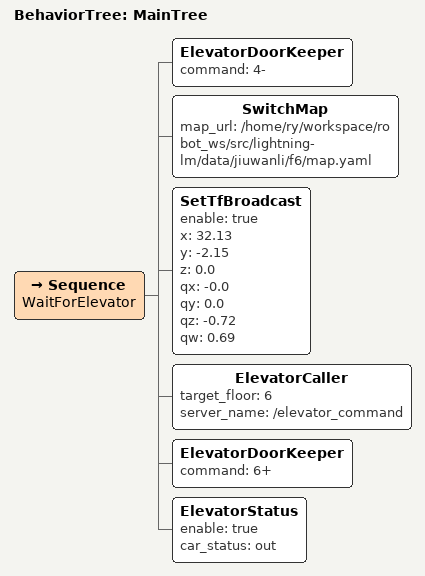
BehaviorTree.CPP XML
<root main_tree_to_execute="MainTree">
  <BehaviorTree ID="MainTree">
    <Sequence name="WaitForElevator">
      <!-- 使用默认参数 -->
      <ElevatorDoorKeeper command="4-"/>
      <SwitchMap map_url="/home/ry/workspace/robot_ws/src/lightning-lm/data/jiuwanli/f6/map.yaml"/>
      <SetTfBroadcast enable="true" x="32.13" y="-2.15" z="0.0" qx="-0.0" qy="0.0" qz="-0.72" qw="0.69"/>
      <!--SetUseWheelOdom use_wheel_odom="true"/-->
      <ElevatorCaller target_floor="6" server_name="/elevator_command"/>
      <ElevatorDoorKeeper command="6+"/>
      <ElevatorStatus enable="true"
                     car_status="out"/>
    </Sequence>
  </BehaviorTree>
</root>
